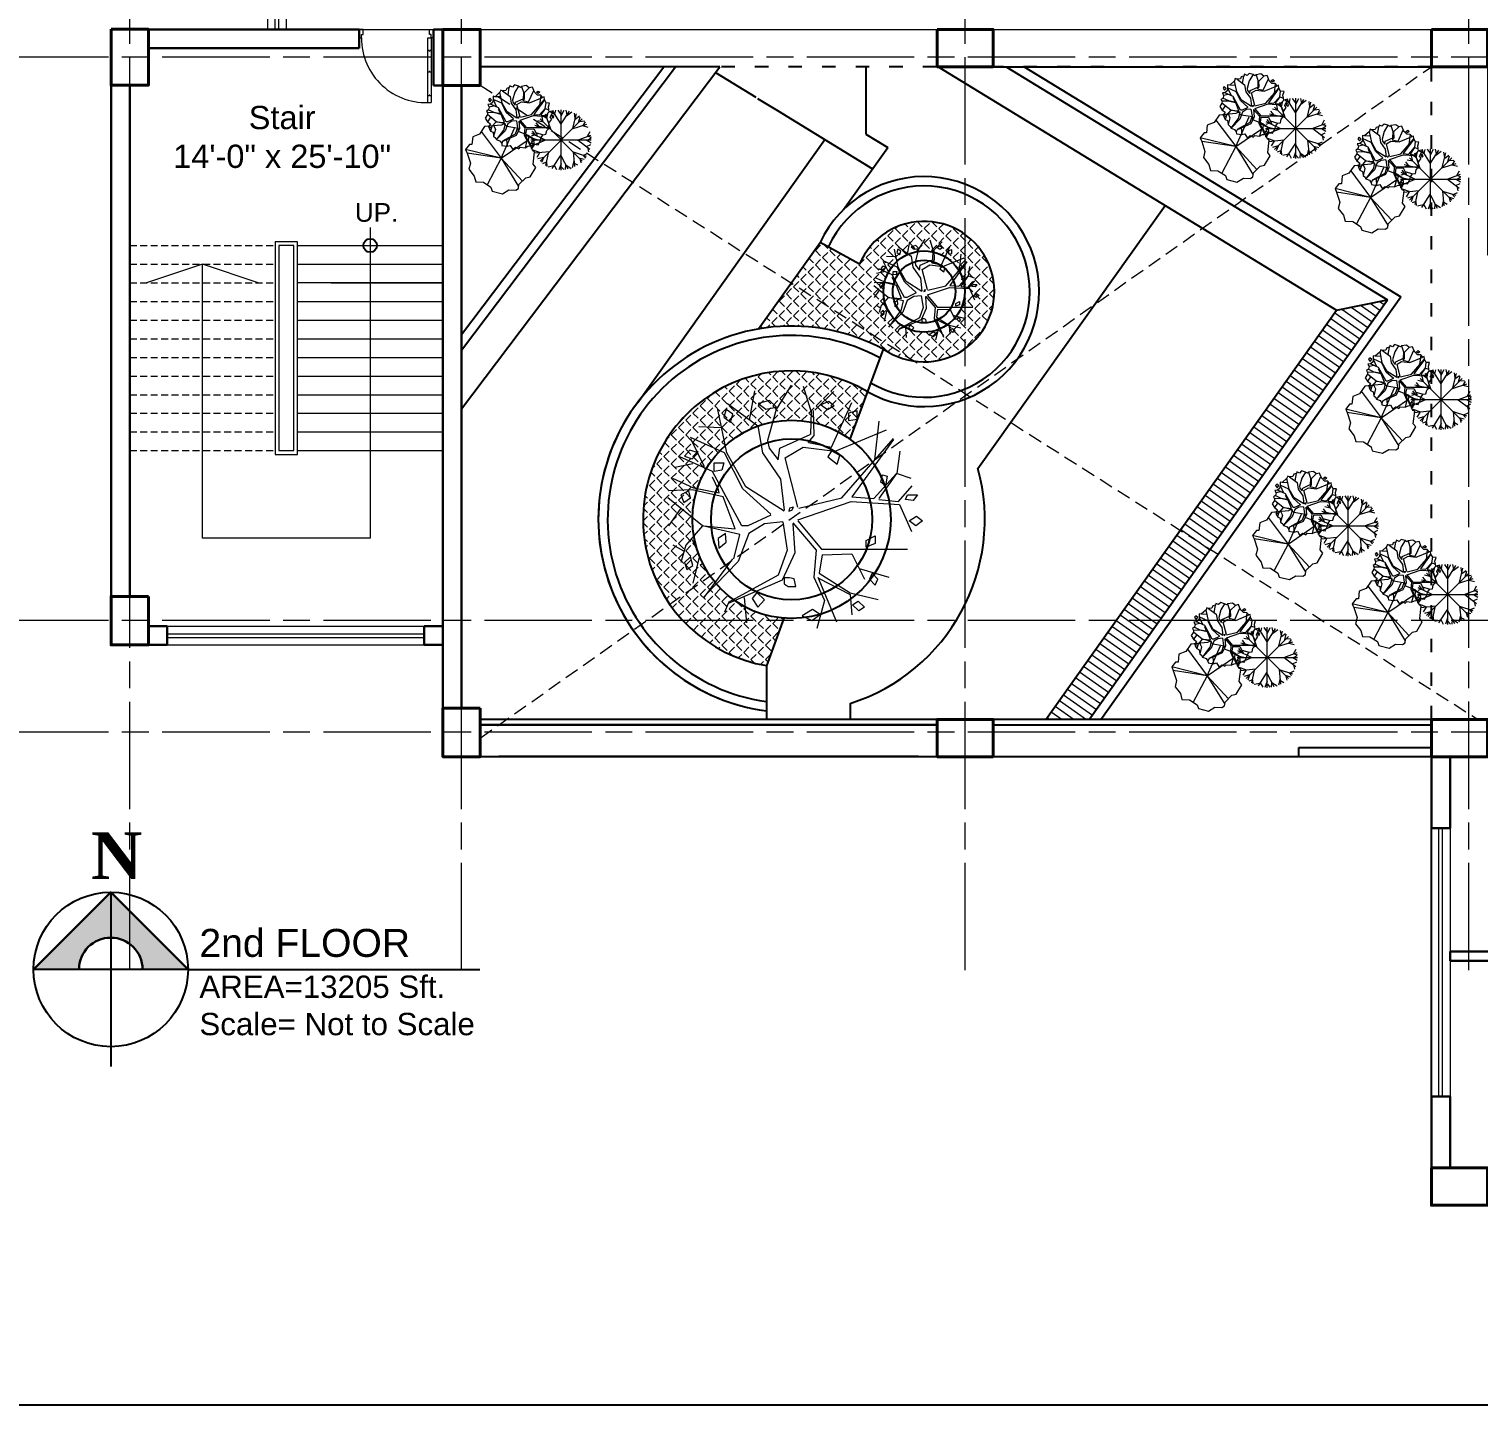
# Model space of a CAD drawing. Header units: inches. Extents: x -12 to 20935469, y -1604 to 24729220.
# Drawn here: x 20824000 to 20824777, y 24718738 to 24719476 of the extents above; entities that cross this region are included whole.
import ezdxf

# ---------------------------------------------------------------- set-up
doc = ezdxf.new("R2010")
doc.units = ezdxf.units.IN
doc.header["$LTSCALE"] = 0.03
doc.header["$MEASUREMENT"] = 0
for name, pattern in [('ACAD_ISO03W100', [30, 12, -18]), ('ACAD_ISO08W100', [36, 24, -3, 6, -3]), ('DASHED2', [0.375, 0.25, -0.125])]:
    doc.linetypes.add(name, pattern=pattern)
for name, color, linetype, lineweight in [('column', 1, 'Continuous', 40), ('Door', 7, 'Continuous', 18), ('Dot', 253, 'Continuous', 0), ('Gas', 21, 'Continuous', 5), ('Grid Line', 252, 'Continuous', 18), ('Hatch', 253, 'Continuous', 15), ('hatch-1', 253, 'Continuous', 5), ('ILLUSTR-TREE', 74, 'Continuous', 0), ('Low Wall', 7, 'Continuous', 30), ('Main Wall', 7, 'Continuous', 30), ('RAIL', 23, 'Continuous', 13), ('STAIR', 46, 'Continuous', 15), ('wind.', 150, 'Continuous', 20)]:
    doc.layers.add(name, color=color, linetype=linetype, lineweight=lineweight)
doc.layers.add('TEXT', color=7, linetype='Continuous')
doc.styles.add('2', font='swisscl.ttf')
doc.styles.add('ATTR', font='romans.shx', dxfattribs={"width": 0.8, "height": 0.7})
doc.styles.get("Standard").update_dxf_attribs({"font": 'timesbd.ttf'})

# ---------------------------------------------------------------- blocks, each defined once
blk = doc.blocks.new('fff')
at = {"layer": 'Grid Line', "color": 252, "linetype": 'ACAD_ISO08W100', "lineweight": 9, "ltscale": 80, "true_color": 0x939598}
for p, q in [((20830948.31, 24723521.1), (20830948.31, 24724698.78)), ((20831126.28, 24723521.11), (20831126.28, 24724698.79)), ((20831396.28, 24723521.11), (20831396.28, 24724698.79)), ((20831666.28, 24723521.12), (20831666.28, 24724698.8)), ((20833096.95, 24724010.75), (20830726.15, 24724010.75)), ((20833096.95, 24723708.72), (20830726.15, 24723708.72)), ((20833096.95, 24723648.75), (20830726.15, 24723648.75))]:
    blk.add_line(p, q, dxfattribs=at)
blk = doc.blocks.new('Door_45')
at = {"layer": 'Door'}
for p, q in [((1.5, 4.97), (1.5, 43.97)), ((3.5, 44.03), (3.5, 4.97)), ((1.5, 40.03), (2.25, 40.03)), ((2.25, 40.03), (2.25, 39.53)), ((2.25, 39.53), (2.75, 39.53)), ((2.75, 39.53), (2.75, 40.03)), ((2.75, 40.03), (3.5, 40.03)), ((1.5, 25.77), (2.25, 25.77)), ((2.25, 25.77), (2.25, 25.27)), ((2.25, 25.27), (2.75, 25.27)), ((2.75, 25.77), (3.5, 25.77)), ((2.75, 25.27), (2.75, 25.77)), ((1.5, 12.57), (2.25, 12.57)), ((2.25, 12.57), (2.25, 13.07)), ((2.25, 13.07), (2.75, 13.07)), ((2.75, 13.07), (2.75, 12.57)), ((2.75, 12.57), (3.5, 12.57)), ((0, -0.03), (0, 4.97)), ((0, 4.97), (1.5, 4.97)), ((3.5, 4.97), (1.5, 4.97)), ((1.5, 4.97), (1.5, 2.97)), ((1.5, 2.97), (2.5, 2.97)), ((2.5, 2.97), (2.5, -0.03)), ((42.5, 3), (42.5, -0.03)), ((43.5, 3), (42.5, 3)), ((45, 5), (43.5, 5)), ((43.5, 5), (43.5, 3)), ((45, -0.03), (45, 5)), ((2.5, -0.03), (0, -0.03)), ((42.5, -0.03), (45, -0.03))]:
    blk.add_line(p, q, dxfattribs=at)
blk.add_arc((4.66, 5.26), 38.84, 359.62325, 94.66847, dxfattribs=at)
blk = doc.blocks.new('TREE_002')
at = {"layer": 'ILLUSTR-TREE'}
for p, q in [((-13173.6, 13892), (-13169.7, 13913.2)), ((-13143.4, 13917.5), (-13154.3, 13899.8)), ((-13134.5, 13916.7), (-13128.5, 13897)), ((-13126.1, 13899.3), (-13112.4, 13912.7)), ((-13190.1, 13868.1), (-13196.7, 13899.8)), ((-13190.6, 13899.8), (-13192.3, 13894.2)), ((-13185.7, 13896.3), (-13190.6, 13899.8)), ((-13189.5, 13904), (-13167.5, 13887.8)), ((-13159, 13906.3), (-13167.2, 13904.2)), ((-13167.2, 13904.2), (-13161.7, 13900)), ((-13161.7, 13900), (-13154, 13901.4)), ((-13154.3, 13899.8), (-13160.4, 13877.2)), ((-13154, 13901.4), (-13159, 13906.3)), ((-13129, 13881.5), (-13128.5, 13898.4)), ((-13127.4, 13899.1), (-13126.8, 13880.8)), ((-13122, 13903), (-13115.9, 13905.8)), ((-13117, 13899.4), (-13122, 13903)), ((-13112.1, 13902.3), (-13117, 13899.4)), ((-13115.9, 13905.8), (-13112.1, 13902.3)), ((-13114.1, 13872.3), (-13099.3, 13904.7)), ((-13095.4, 13898.8), (-13101.6, 13897.1)), ((-13095.4, 13892.7), (-13095.4, 13898.8)), ((-13192.3, 13894.2), (-13187.3, 13890.6)), ((-13187.3, 13890.6), (-13185.7, 13896.3)), ((-13167.5, 13887.8), (-13164.2, 13868.1)), ((-13101.6, 13897.1), (-13101.6, 13891.8)), ((-13101.6, 13891.8), (-13095.4, 13892.7)), ((-13079.5, 13891.3), (-13082.8, 13863.1)), ((-13191.7, 13868.1), (-13216.5, 13879.3)), ((-13216.5, 13878.6), (-13206.6, 13858.2)), ((-13193.9, 13886.4), (-13210.4, 13887.1)), ((-13160.4, 13877.2), (-13159.3, 13871.6)), ((-13151.6, 13871.6), (-13129.6, 13881.5)), ((-13126.8, 13880.8), (-13131.2, 13875.8)), ((-13111.4, 13869.5), (-13074, 13885)), ((-13106.4, 13835.6), (-13069, 13878.6)), ((-13069, 13877.9), (-13099.3, 13836.3)), ((-13217, 13870.2), (-13220.9, 13865.9)), ((-13211, 13868.1), (-13217, 13870.2)), ((-13215.4, 13863.8), (-13211, 13868.1)), ((-13178.5, 13842), (-13191.7, 13868.1)), ((-13176.3, 13843.4), (-13190.1, 13868.1)), ((-13164.2, 13868.1), (-13151, 13849)), ((-13159.3, 13871.6), (-13152.7, 13863.1)), ((-13152.7, 13863.1), (-13151.6, 13871.6)), ((-13147.7, 13864.5), (-13134.5, 13872.3)), ((-13134.5, 13872.3), (-13111.4, 13869.5)), ((-13130.7, 13875.8), (-13114.1, 13872.3)), ((-13113.9, 13869.7), (-13116.7, 13865.3)), ((-13107.8, 13866.2), (-13113.9, 13869.7)), ((-13109.8, 13860), (-13107.8, 13866.2)), ((-13066.3, 13853.2), (-13064.1, 13869.5)), ((-13214.8, 13860.3), (-13228, 13857.5)), ((-13200.5, 13854.7), (-13224.2, 13865.2)), ((-13220.9, 13865.9), (-13215.4, 13863.8)), ((-13199.2, 13860.9), (-13192.3, 13860.9)), ((-13199.2, 13854.7), (-13199.2, 13860.9)), ((-13193.7, 13855.6), (-13199.2, 13854.7)), ((-13192.3, 13860.9), (-13193.7, 13855.6)), ((-13138.4, 13828.6), (-13147.7, 13864.5)), ((-13116.7, 13865.3), (-13109.8, 13860)), ((-13229.7, 13849.7), (-13214.3, 13842.7)), ((-13179.1, 13815.2), (-13200.5, 13854.7)), ((-13196.1, 13841.3), (-13200.5, 13850.4)), ((-13151, 13849), (-13148.3, 13826.4)), ((-13083.3, 13834.9), (-13066.8, 13853.2)), ((-13066.8, 13853.2), (-13079.5, 13834.9)), ((-13078.2, 13846.8), (-13076.8, 13852.1)), ((-13074.7, 13844.2), (-13078.2, 13846.8)), ((-13076.8, 13852.1), (-13073.4, 13851.2)), ((-13073.4, 13851.2), (-13074.7, 13844.2)), ((-13066.3, 13853.2), (-13056.4, 13849.7)), ((-13207.7, 13815.2), (-13233, 13835.6)), ((-13215.4, 13841.3), (-13232.4, 13840.6)), ((-13217.6, 13840.6), (-13223.6, 13837.7)), ((-13223.6, 13837.7), (-13221.4, 13832.1)), ((-13221.4, 13832.1), (-13216.5, 13835.6)), ((-13216.5, 13835.6), (-13217.6, 13840.6)), ((-13192.8, 13836.3), (-13215.4, 13841.3)), ((-13214.3, 13842.7), (-13195.6, 13839.1)), ((-13195.6, 13839.1), (-13196.1, 13841.3)), ((-13184, 13813), (-13192.8, 13836.3)), ((-13158.2, 13823.6), (-13178.5, 13842)), ((-13148.3, 13825.7), (-13176.3, 13843.4)), ((-13137.8, 13827.9), (-13106.4, 13835.6)), ((-13099.3, 13836.3), (-13083.3, 13834.9)), ((-13065.2, 13832.8), (-13055.3, 13844.1)), ((-13060.2, 13834.2), (-13058.6, 13837.7)), ((-13058.6, 13837.7), (-13051.4, 13837.7)), ((-13051.4, 13837.7), (-13054.7, 13833.5)), ((-13223.6, 13827.9), (-13232.4, 13815.2)), ((-13144.4, 13827.9), (-13145, 13825.7)), ((-13145, 13825.7), (-13142.8, 13826.4)), ((-13141.7, 13828.6), (-13144.4, 13827.9)), ((-13142.8, 13826.4), (-13141.7, 13828.6)), ((-13138.4, 13819.4), (-13099.8, 13832.8)), ((-13099.8, 13832.8), (-13064.6, 13830.7)), ((-13079.5, 13834.2), (-13065.2, 13832.8)), ((-13064.6, 13830.7), (-13055.8, 13810.9)), ((-13054.7, 13833.5), (-13060.2, 13834.2)), ((-13207.7, 13815.2), (-13219.8, 13801.1)), ((-13180.7, 13808.8), (-13207.7, 13815.2)), ((-13207.1, 13815.2), (-13184, 13813)), ((-13174.7, 13815.2), (-13179.1, 13815.2)), ((-13158.2, 13822.9), (-13174.7, 13815.2)), ((-13162.6, 13816.6), (-13174.1, 13809.5)), ((-13149.4, 13818), (-13162.6, 13816.6)), ((-13149.4, 13818), (-13146.1, 13797.5)), ((-13142.2, 13817.3), (-13125.2, 13797.5)), ((-13142.2, 13816.6), (-13140.6, 13795.4)), ((-13138.4, 13818.7), (-13121.3, 13798.2)), ((-13057.6, 13818.7), (-13052.1, 13822.2)), ((-13052.7, 13815.2), (-13057.6, 13818.7)), ((-13047.7, 13818.7), (-13052.7, 13815.2)), ((-13052.1, 13822.2), (-13047.7, 13818.7)), ((-13215.4, 13805.3), (-13209.9, 13793.3)), ((-13191, 13809.5), (-13196.5, 13806)), ((-13196.5, 13806), (-13196, 13798.9)), ((-13196, 13798.9), (-13190.5, 13803.2)), ((-13190.5, 13803.2), (-13191, 13809.5)), ((-13185.1, 13791.2), (-13180.7, 13808.8)), ((-13174.1, 13809.5), (-13181.8, 13789.1)), ((-13088.8, 13804.4), (-13082.2, 13807.9)), ((-13088.8, 13799.5), (-13088.8, 13804.4)), ((-13082.2, 13807.9), (-13082.2, 13802.3)), ((-13221.4, 13796.8), (-13229.1, 13801.1)), ((-13219.8, 13801.1), (-13223.6, 13788.4)), ((-13216.5, 13792.6), (-13220.9, 13788.4)), ((-13214.8, 13786.2), (-13216.5, 13792.6)), ((-13209.9, 13793.3), (-13214.8, 13773.5)), ((-13146.1, 13797.5), (-13152.7, 13779.2)), ((-13140.6, 13795.4), (-13149.9, 13775.7)), ((-13125.2, 13797.5), (-13126.8, 13777.8)), ((-13120.7, 13794), (-13122.9, 13780.6)), ((-13121.3, 13798.2), (-13058.6, 13798.2)), ((-13120.7, 13794), (-13099.3, 13794.7)), ((-13099.3, 13794.7), (-13089.9, 13776.4)), ((-13082.2, 13802.3), (-13088.8, 13799.5)), ((-13220.9, 13788.4), (-13219.2, 13783.4)), ((-13219.2, 13783.4), (-13214.8, 13786.2)), ((-13206.6, 13763), (-13185.7, 13791.2)), ((-13181.8, 13789.1), (-13206.6, 13763.7)), ((-13093.8, 13784.1), (-13072.3, 13777.8)), ((-13152.7, 13779.2), (-13189, 13759.4)), ((-13149.9, 13775.7), (-13189, 13758.7)), ((-13144.4, 13777.3), (-13148.3, 13777.3)), ((-13148.3, 13777.3), (-13148.3, 13773)), ((-13148.3, 13773), (-13145.5, 13770.9)), ((-13141.1, 13776.5), (-13144.4, 13777.3)), ((-13140, 13770.9), (-13141.1, 13776.5)), ((-13126.8, 13777.8), (-13119.1, 13760.9)), ((-13124, 13777.8), (-13110.3, 13745.3)), ((-13123.5, 13777.1), (-13100.4, 13765.1)), ((-13122.9, 13780.6), (-13100.4, 13766.5)), ((-13084.4, 13780.7), (-13086.4, 13776.3)), ((-13086.4, 13776.3), (-13082.3, 13771.9)), ((-13080.2, 13776.3), (-13084.4, 13780.7)), ((-13082.3, 13771.9), (-13080.2, 13776.3)), ((-13177.4, 13763), (-13175.8, 13744.6)), ((-13168.3, 13766.6), (-13171.7, 13762.2)), ((-13171.7, 13762.2), (-13167.6, 13756)), ((-13162.8, 13761.3), (-13168.3, 13766.6)), ((-13167.6, 13756), (-13162.8, 13761.3)), ((-13145.5, 13770.9), (-13140, 13770.9)), ((-13119.1, 13760.9), (-13124.6, 13740.4)), ((-13100.4, 13766.5), (-13080, 13761.6)), ((-13100.4, 13765.1), (-13099.3, 13750.3)), ((-13189, 13758.7), (-13191.7, 13752.4)), ((-13127.7, 13754.2), (-13135.3, 13749.8)), ((-13128.4, 13746.3), (-13122.2, 13750.7)), ((-13122.2, 13750.7), (-13127.7, 13754.2)), ((-13098.8, 13757.8), (-13094.7, 13760.4)), ((-13094, 13753.4), (-13098.8, 13757.8)), ((-13094.7, 13760.4), (-13089.9, 13756)), ((-13089.9, 13756), (-13094, 13753.4)), ((-13135.3, 13749.8), (-13128.4, 13746.3))]:
    blk.add_line(p, q, dxfattribs=at)
at = {"layer": 'ILLUSTR-TREE', "style": 'ATTR', "width": 0.8, "flags": 9}
blk.add_attdef('ESTCODE', (-13144.4, 13827.9), '', height=1.05, dxfattribs=at)
blk = doc.blocks.new('TREE_009')
at = {"layer": 'ILLUSTR-TREE'}
for p, q in [((-12222.4, 13880.3), (-12222.4, 13870.7)), ((-12216.4, 13879.1), (-12222.4, 13880.3)), ((-12202.6, 13891.8), (-12216.4, 13879.1)), ((-12199.9, 13878.4), (-12216.4, 13879.1)), ((-12200.4, 13897.9), (-12202.6, 13891.8)), ((-12196, 13860.1), (-12202.6, 13891.8)), ((-12195.5, 13896.1), (-12200.4, 13897.9)), ((-12185.9, 13897), (-12195.5, 13896.1)), ((-12195.5, 13896.1), (-12173.5, 13879.8)), ((-12183.2, 13903.2), (-12185.9, 13897)), ((-12175.7, 13905.2), (-12183.2, 13903.2)), ((-12179.5, 13884.1), (-12175.7, 13905.2)), ((-12174.2, 13910.3), (-12175.7, 13905.2)), ((-12166.7, 13906.7), (-12174.2, 13910.3)), ((-12173.5, 13879.8), (-12170.2, 13860.1)), ((-12160.5, 13912.9), (-12166.7, 13906.7)), ((-12160.3, 13891.8), (-12166.3, 13869.3)), ((-12149.3, 13909.5), (-12160.5, 13912.9)), ((-12149.3, 13909.5), (-12160.3, 13891.8)), ((-12144, 13905.9), (-12149.3, 13909.5)), ((-12140.5, 13908.8), (-12144, 13905.9)), ((-12126.8, 13911.1), (-12140.5, 13908.8)), ((-12140.5, 13908.8), (-12134.4, 13889)), ((-12135, 13873.5), (-12134.4, 13890.4)), ((-12133.3, 13891.1), (-12132.7, 13872.8)), ((-12132.1, 13891.3), (-12118.3, 13904.7)), ((-12118.3, 13904.7), (-12126.8, 13911.1)), ((-12120.1, 13864.3), (-12105.2, 13896.8)), ((-12108.9, 13906.7), (-12118.3, 13904.7)), ((-12117.3, 13861.5), (-12079.9, 13877)), ((-12105.2, 13896.8), (-12108.9, 13906.7)), ((-12102.7, 13891.7), (-12105.2, 13896.8)), ((-12095.1, 13883.8), (-12102.7, 13891.7)), ((-12097.9, 13891.8), (-12092.4, 13895.4)), ((-12093, 13888.3), (-12097.9, 13891.8)), ((-12085.4, 13883.4), (-12095.1, 13883.8)), ((-12088, 13891.8), (-12093, 13888.3)), ((-12092.4, 13895.4), (-12088, 13891.8)), ((-12085.4, 13883.4), (-12088.7, 13855.2)), ((-12079.9, 13877), (-12085.4, 13883.4)), ((-12075.9, 13878.5), (-12079.9, 13877)), ((-12075, 13870.7), (-12075.9, 13878.5)), ((-12235.6, 13841.8), (-12241.6, 13838)), ((-12241.6, 13838), (-12238.4, 13832.6)), ((-12230.1, 13857.3), (-12237.5, 13856.5)), ((-12237.5, 13856.5), (-12234, 13849.5)), ((-12234, 13849.5), (-12235.6, 13841.8)), ((-12235.6, 13841.8), (-12220.2, 13834.7)), ((-12232, 13875), (-12235.4, 13870.6)), ((-12235.4, 13870.6), (-12231.3, 13864.4)), ((-12220.8, 13852.3), (-12234, 13849.5)), ((-12226.5, 13869.7), (-12232, 13875)), ((-12231.3, 13864.4), (-12226.5, 13869.7)), ((-12223.7, 13862.7), (-12230.1, 13857.3)), ((-12206.5, 13846.7), (-12230.1, 13857.3)), ((-12222.4, 13870.7), (-12223.7, 13862.7)), ((-12197.7, 13860.1), (-12222.4, 13871.4)), ((-12222.4, 13870.7), (-12212.5, 13850.2)), ((-12220.2, 13834.7), (-12201.5, 13831.2)), ((-12185, 13807.2), (-12206.5, 13846.7)), ((-12202.1, 13833.3), (-12206.5, 13842.5)), ((-12184.5, 13834), (-12197.7, 13860.1)), ((-12182.3, 13835.4), (-12196, 13860.1)), ((-12164.1, 13815.7), (-12184.5, 13834)), ((-12154.2, 13817.8), (-12182.3, 13835.4)), ((-12170.2, 13860.1), (-12157, 13841.1)), ((-12166.3, 13869.3), (-12165.2, 13863.6)), ((-12165.2, 13863.6), (-12158.6, 13855.2)), ((-12158.6, 13855.2), (-12157.5, 13863.6)), ((-12157.5, 13863.6), (-12135.5, 13873.5)), ((-12157, 13841.1), (-12154.2, 13818.5)), ((-12153.7, 13856.6), (-12140.5, 13864.3)), ((-12144.3, 13820.6), (-12153.7, 13856.6)), ((-12140.5, 13864.3), (-12117.3, 13861.5)), ((-12132.7, 13872.8), (-12137.2, 13867.9)), ((-12136.6, 13867.9), (-12120.1, 13864.3)), ((-12112.4, 13827.6), (-12075, 13870.7)), ((-12075, 13870), (-12105.2, 13828.4)), ((-12089.3, 13826.9), (-12072.8, 13845.3)), ((-12072.8, 13845.3), (-12085.4, 13826.9)), ((-12070, 13861.5), (-12075, 13870.7)), ((-12072.2, 13845.3), (-12070, 13861.5)), ((-12072.2, 13845.3), (-12062.3, 13841.8)), ((-12071.1, 13824.8), (-12061.2, 13836.1)), ((-12060.1, 13860.9), (-12070, 13861.5)), ((-12063.5, 13850.3), (-12060.1, 13860.9)), ((-12062.3, 13841.8), (-12063.5, 13850.3)), ((-12061.2, 13836.1), (-12062.3, 13841.8)), ((-12049.1, 13838.8), (-12061.2, 13836.1)), ((-12058, 13820.3), (-12049.1, 13838.8)), ((-12238.9, 13827.6), (-12245.1, 13817.7)), ((-12245.1, 13817.7), (-12238.4, 13807.2)), ((-12238.4, 13832.6), (-12238.9, 13827.6)), ((-12213.6, 13807.2), (-12238.9, 13827.6)), ((-12221.3, 13833.3), (-12238.4, 13832.6)), ((-12229.6, 13819.9), (-12238.4, 13807.2)), ((-12238.4, 13807.2), (-12229.9, 13800.9)), ((-12229.9, 13800.9), (-12235.1, 13793.1)), ((-12227.4, 13788.9), (-12235.1, 13793.1)), ((-12235.1, 13793.1), (-12232.7, 13786.8)), ((-12225.7, 13793.1), (-12229.6, 13780.4)), ((-12213.6, 13807.2), (-12225.7, 13793.1)), ((-12198.8, 13828.4), (-12221.3, 13833.3)), ((-12221.3, 13797.3), (-12215.8, 13785.3)), ((-12186.7, 13800.8), (-12213.6, 13807.2)), ((-12213.1, 13807.2), (-12190, 13805.1)), ((-12201.5, 13831.2), (-12202.1, 13833.3)), ((-12190, 13805.1), (-12198.8, 13828.4)), ((-12191.1, 13783.2), (-12186.7, 13800.8)), ((-12180.1, 13801.6), (-12187.8, 13781.1)), ((-12180.6, 13807.2), (-12185, 13807.2)), ((-12164.1, 13815), (-12180.6, 13807.2)), ((-12168.5, 13808.6), (-12180.1, 13801.6)), ((-12155.3, 13810), (-12168.5, 13808.6)), ((-12155.3, 13810), (-12152, 13789.6)), ((-12150.4, 13819.9), (-12150.9, 13817.8)), ((-12150.9, 13817.8), (-12148.7, 13818.5)), ((-12147.6, 13820.6), (-12150.4, 13819.9)), ((-12148.7, 13818.5), (-12147.6, 13820.6)), ((-12148.2, 13809.3), (-12131.1, 13789.6)), ((-12148.2, 13808.6), (-12146.5, 13787.4)), ((-12144.3, 13811.4), (-12105.8, 13824.8)), ((-12144.3, 13810.7), (-12127.2, 13790.3)), ((-12143.8, 13819.9), (-12112.4, 13827.6)), ((-12105.8, 13824.8), (-12070.6, 13822.7)), ((-12105.2, 13828.4), (-12089.3, 13826.9)), ((-12085.4, 13826.2), (-12071.1, 13824.8)), ((-12070.6, 13822.7), (-12061.8, 13803)), ((-12064.5, 13790.3), (-12061.4, 13796.5)), ((-12061.8, 13803), (-12053.9, 13815)), ((-12061.4, 13796.5), (-12061.8, 13803)), ((-12053.9, 13815), (-12058, 13820.3)), ((-12051.8, 13826.5), (-12053.9, 13822.1)), ((-12053.9, 13822.1), (-12049.7, 13817.7)), ((-12047.7, 13822.1), (-12051.8, 13826.5)), ((-12049.7, 13817.7), (-12047.7, 13822.1)), ((-12232.7, 13786.8), (-12229.6, 13780.4)), ((-12229.6, 13780.4), (-12222.4, 13777.1)), ((-12222.4, 13777.1), (-12220.8, 13765.6)), ((-12215.8, 13785.3), (-12220.8, 13765.6)), ((-12220.8, 13765.6), (-12214.8, 13760.4)), ((-12214.8, 13760.4), (-12212.5, 13755.7)), ((-12212.5, 13755), (-12191.6, 13783.2)), ((-12187.8, 13781.1), (-12212.5, 13755.7)), ((-12212.5, 13755.7), (-12202.4, 13751.6)), ((-12202.4, 13751.6), (-12197.7, 13744.4)), ((-12194.9, 13750.8), (-12197.7, 13744.4)), ((-12158.6, 13771.2), (-12194.9, 13751.5)), ((-12155.9, 13767.7), (-12194.9, 13750.8)), ((-12183.4, 13755), (-12181.7, 13736.7)), ((-12152, 13789.6), (-12158.6, 13771.2)), ((-12146.5, 13787.4), (-12155.9, 13767.7)), ((-12131.1, 13789.6), (-12132.7, 13769.8)), ((-12132.7, 13769.8), (-12125, 13752.9)), ((-12125, 13752.9), (-12130.5, 13732.4)), ((-12130, 13769.8), (-12116.2, 13737.4)), ((-12129.4, 13769.1), (-12106.3, 13757.1)), ((-12126.7, 13786), (-12128.9, 13772.6)), ((-12128.9, 13772.6), (-12106.3, 13758.5)), ((-12127.2, 13790.3), (-12064.5, 13790.3)), ((-12126.7, 13786), (-12105.2, 13786.7)), ((-12106.3, 13758.5), (-12086, 13753.6)), ((-12106.3, 13757.1), (-12105.2, 13742.3)), ((-12105.2, 13786.7), (-12095.9, 13768.4)), ((-12099.7, 13776.2), (-12078.3, 13769.8)), ((-12093.1, 13741), (-12086, 13753.6)), ((-12086, 13753.6), (-12084.8, 13761.3)), ((-12084.8, 13761.3), (-12078.3, 13769.8)), ((-12078.3, 13769.8), (-12070.4, 13771)), ((-12070.4, 13771), (-12068.3, 13781.5)), ((-12068.3, 13781.5), (-12063.5, 13786.8)), ((-12063.5, 13786.8), (-12064.5, 13790.3)), ((-12197.7, 13744.4), (-12196.9, 13739.2)), ((-12196.9, 13739.2), (-12181.7, 13736.7)), ((-12181.7, 13736.7), (-12172.8, 13739.2)), ((-12172.8, 13739.2), (-12165.3, 13726.9)), ((-12165.3, 13726.9), (-12157.7, 13733.9)), ((-12157.7, 13733.9), (-12148.8, 13729.5)), ((-12148.8, 13729.5), (-12144.6, 13733.9)), ((-12144.6, 13733.9), (-12130.5, 13732.4)), ((-12130.5, 13732.4), (-12122, 13736.6)), ((-12122, 13736.6), (-12116.2, 13737.4)), ((-12116.2, 13737.4), (-12112.3, 13748)), ((-12108.3, 13740.7), (-12113.8, 13737.2)), ((-12113.8, 13737.2), (-12113.2, 13730.1)), ((-12113.2, 13730.1), (-12107.7, 13734.4)), ((-12112.3, 13748), (-12105.2, 13742.3)), ((-12107.7, 13734.4), (-12108.3, 13740.7)), ((-12105.2, 13742.3), (-12093.1, 13741))]:
    blk.add_line(p, q, dxfattribs=at)
at = {"layer": 'ILLUSTR-TREE', "style": 'ATTR', "width": 0.8, "flags": 9}
blk.add_attdef('ESTCODE', (-12147.6, 13820.6), '', height=1.05, dxfattribs=at)
blk = doc.blocks.new('TREE_018')
at = {"layer": 'ILLUSTR-TREE'}
for p, q in [((-11106, 14107.7), (-11119.7, 14087.4)), ((-11115.1, 14094.2), (-11061.1, 14022.2)), ((-11060.6, 14112.1), (-11106, 14107.7)), ((-11061.1, 14022.2), (-11025.1, 14103.2)), ((-11053.7, 14115.6), (-11060.6, 14112.1)), ((-11046.1, 14107.7), (-11053.7, 14115.6)), ((-11014.5, 14102.4), (-11046.1, 14107.7)), ((-11014.5, 14094.4), (-11014.5, 14102.4)), ((-10985.6, 14083), (-11014.5, 14094.4)), ((-11147.2, 14059.2), (-11157.5, 14046)), ((-11140.4, 14059.2), (-11147.2, 14059.2)), ((-11138.3, 14080.3), (-11140.4, 14059.2)), ((-11119.7, 14087.4), (-11138.3, 14080.3)), ((-11061.1, 14022.2), (-10987.7, 14072.4)), ((-10987, 14070.6), (-10985.6, 14083)), ((-10975.3, 14042.4), (-10987, 14070.6)), ((-11061.1, 14022.2), (-11157.5, 14046)), ((-11157.5, 14046), (-11153.4, 14036.3)), ((-11061.1, 14022.2), (-11153.4, 14036.3)), ((-11153.4, 14036.3), (-11144.5, 14008.9)), ((-11061.1, 14022.2), (-11099.1, 13950.3)), ((-11061.1, 14022.2), (-11003.8, 13960)), ((-11061.1, 14022.2), (-11013.8, 13945.4)), ((-10970.5, 14039.8), (-10975.3, 14042.4)), ((-10974.6, 14006.3), (-10970.5, 14039.8)), ((-11144.5, 14008.9), (-11148.6, 13992.2)), ((-11148.6, 13992.2), (-11134.2, 13973.7)), ((-10982.9, 13971.9), (-10967.7, 13997.5)), ((-10967.7, 13997.5), (-10974.6, 14006.3)), ((-11134.2, 13973.7), (-11130, 13957.8)), ((-11130, 13957.8), (-11109.4, 13956.9)), ((-11109.4, 13956.9), (-11088.8, 13943.7)), ((-11088.8, 13943.7), (-11085.3, 13933.1)), ((-11021.4, 13935.7), (-11014.5, 13940.2)), ((-11014.5, 13940.2), (-11013.1, 13950.7)), ((-11013.1, 13950.7), (-10994.6, 13969.2)), ((-10994.6, 13969.2), (-10982.9, 13971.9)), ((-11085.3, 13933.1), (-11057.8, 13926)), ((-11057.8, 13926), (-11040.6, 13936.6)), ((-11040.6, 13936.6), (-11021.4, 13935.7))]:
    blk.add_line(p, q, dxfattribs=at)
at = {"layer": 'ILLUSTR-TREE', "style": 'ATTR', "width": 0.8, "flags": 9}
blk.add_attdef('ESTCODE', (-11061.1, 14022.2), '', height=1.05, dxfattribs=at)
blk = doc.blocks.new('TREE_007')
at = {"layer": 'ILLUSTR-TREE'}
for p, q in [((-12375.6, 14090.8), (-12501.6, 13964.8)), ((-12501.6, 14090.8), (-12375.6, 13964.8)), ((-12491.7, 14081.1), (-12495, 14097.3)), ((-12480.7, 14091), (-12492.8, 14099.4)), ((-12469.7, 14059.9), (-12485.7, 14105.1)), ((-12481.3, 14091.7), (-12477.4, 14109.3)), ((-12456, 14102.3), (-12471.4, 14111.4)), ((-12438.9, 14074.7), (-12463.7, 14114.2)), ((-12457.6, 14104.4), (-12454.9, 14116.4)), ((-12438.3, 14103.7), (-12447.7, 14117.1)), ((-12438.6, 13937.8), (-12438.6, 14117.8)), ((-12438.3, 14100.1), (-12429.5, 14117.1)), ((-12438.3, 14075.5), (-12414.1, 14114.2)), ((-12420.7, 14103), (-12423.5, 14117.1)), ((-12422.9, 14099.4), (-12407, 14111.4)), ((-12403.7, 14062.8), (-12393.2, 14105.8)), ((-12396.5, 14092.4), (-12398.7, 14107.9)), ((-12396.5, 14090.3), (-12383.9, 14099.4)), ((-12386.6, 14080.4), (-12381.7, 14097.3)), ((-12516.5, 14043), (-12527.5, 14039.5)), ((-12485.1, 14027.5), (-12526.4, 14047.2)), ((-12513.7, 14041.6), (-12523.6, 14054.3)), ((-12504.9, 14067.7), (-12521.4, 14062.8)), ((-12470.8, 14059.9), (-12517, 14070.5)), ((-12503.3, 14067), (-12512.6, 14079)), ((-12492.3, 14081.1), (-12508.2, 14084.6)), ((-12405.3, 14061.3), (-12362.4, 14074.7)), ((-12389.4, 14027.5), (-12349.8, 14042.3)), ((-12382.8, 14083.2), (-12369, 14084.6)), ((-12374.5, 14070.5), (-12358.6, 14066.3)), ((-12372.9, 14071.2), (-12366.3, 14081.8)), ((-12360.2, 14038.8), (-12352.5, 14052.9)), ((-12528.6, 14027.8), (-12348.6, 14027.8)), ((-12516.5, 14027.5), (-12528, 14021.1)), ((-12518.1, 14026.8), (-12527.5, 14033.8)), ((-12485.1, 14026.8), (-12526.9, 14009.2)), ((-12515.9, 14014.1), (-12526.9, 14017.6)), ((-12520.3, 14012), (-12525.3, 14005.6)), ((-12387.7, 14027.5), (-12353.1, 14000.7)), ((-12363, 14008.4), (-12350.3, 14014.8)), ((-12361.9, 14027.5), (-12349.2, 14019.7)), ((-12360.2, 14027.5), (-12349.2, 14033.8)), ((-12360.2, 14006.3), (-12356.9, 13992.9)), ((-12358.6, 14038.8), (-12349.2, 14036)), ((-12502.7, 13990.8), (-12522.5, 13997.9)), ((-12473.6, 13992.9), (-12518.7, 13988)), ((-12502.7, 13989.4), (-12511.5, 13975.3)), ((-12491.2, 13976), (-12507.7, 13971.1)), ((-12491.2, 13974.6), (-12496.7, 13960.5)), ((-12482.9, 13961.2), (-12493.9, 13957)), ((-12477.4, 13988.7), (-12485.1, 13952)), ((-12482.4, 13961.2), (-12481.3, 13949.2)), ((-12439.4, 13983.8), (-12465.9, 13942.9)), ((-12438.9, 13957), (-12445.5, 13938.6)), ((-12438.9, 13979.5), (-12418.5, 13941.4)), ((-12400.4, 13964), (-12405.3, 13945)), ((-12403.1, 13992.2), (-12363.5, 13979.5)), ((-12403.1, 13992.2), (-12398.7, 13948.5)), ((-12399.3, 13959.1), (-12389.4, 13953.4)), ((-12385.5, 13974.6), (-12370.1, 13970.4)), ((-12383.3, 13972.5), (-12380, 13959.8)), ((-12374, 13983.1), (-12366.3, 13973.9)), ((-12370.7, 13982.3), (-12358.6, 13988)), ((-12460.4, 13950.6), (-12477.4, 13947.1)), ((-12459.3, 13952.7), (-12452.1, 13939.3)), ((-12438.3, 13947.8), (-12430.6, 13939.3)), ((-12425.7, 13953.4), (-12426.8, 13939.3)), ((-12424.6, 13953.4), (-12408.6, 13942.9))]:
    blk.add_line(p, q, dxfattribs=at)
at = {"layer": 'ILLUSTR-TREE', "style": 'ATTR', "width": 0.8, "flags": 9}
blk.add_attdef('ESTCODE', (-12438.6, 14027.8), '', height=1.05, dxfattribs=at)

msp = doc.modelspace()

# ---------------------------------------------------------------- hatches: boundary and pattern name
at = {"layer": 'hatch-1'}
h = msp.add_hatch(dxfattribs=at)
h.set_pattern_fill('ANGLE', color=256, scale=20, angle=315)
h.set_pattern_definition([(315, (-4670.516, 1006.44), (3.8890872965, 3.8890872965), [4, -1.5]), (45, (-4670.516, 1006.44), (-3.8890872965, 3.8890872965), [4, -1.5])])
h.paths.add_polyline_path([(20824445.17, 24719349.59), (20824424.09, 24719361.22), (20824391.09, 24719314.83, -0.177815), (20824461.38, 24719302.01, 2.616068)])
h.paths.add_polyline_path([(20824458.08, 24719334.85, -1), (20824501.61, 24719334.85, -1)], flags=16)
h.paths.add_polyline_path([(20824463.08, 24719334.85, -1), (20824496.61, 24719334.85, -1)], flags=0)
h = msp.add_hatch(dxfattribs=at)
h.set_pattern_fill('ANGLE', color=256, scale=20, angle=315)
h.set_pattern_definition([(315, (-15046.149, 25284.3755), (3.8890872965, 3.8890872965), [4, -1.5]), (45, (-15046.149, 25284.3755), (-3.8890872965, 3.8890872965), [4, -1.5])])
h.paths.add_polyline_path([(20824449.43, 24719281.19, 0.806908), (20824343.48, 24719167.17), (20824365.08, 24719182.42, -0.152783), (20824355.6, 24719212.73, -0.61288), (20824440.05, 24719255.74)])
h.paths.add_polyline_path([(20824404.65, 24719159.71, -0.225355), (20824365.08, 24719182.42), (20824343.48, 24719167.17, 0.200401), (20824395.27, 24719134.26)])
at = {"layer": 'Low Wall'}
h = msp.add_hatch(color=256, dxfattribs=at)
h.paths.add_polyline_path([(20824026.7, 24718971.37), (20824002.33, 24718971.37), (20824043.74, 24719012.79), (20824043.74, 24718988.41, 0.414214)])
h.paths.add_polyline_path([(20824043.74, 24718988.41), (20824043.74, 24719012.79), (20824085.15, 24718971.37), (20824060.78, 24718971.37, 0.414214)])

# ---------------------------------------------------------------- linework, layer by layer
for p, q in [((20824231.87, 24719271.98), (20824370.37, 24719455.44)), ((20824231.87, 24719311.81), (20824340.3, 24719455.44)), ((20824231.87, 24719303.52), (20824346.56, 24719455.44)), ((20824370.37, 24719455.44), (20824241.87, 24719455.44)), ((20824367.96, 24719452.25), (20824389.59, 24719439.03)), ((20824389.55, 24719455.44), (20824389.59, 24719455.41)), ((20824448.59, 24719455.44), (20824448.59, 24719419.35)), ((20824486.87, 24719455.79), (20824701.04, 24719324.91)), ((20824516.87, 24719455.44), (20824751.87, 24719455.44)), ((20824523.88, 24719455.44), (20824728.32, 24719330.5)), ((20824533.47, 24719455.44), (20824735.5, 24719331.97)), ((20824390.59, 24719438.41), (20824401.16, 24719431.96)), ((20824401.16, 24719431.96), (20824452.21, 24719400.76)), ((20824448.59, 24719419.35), (20824460.34, 24719412.18)), ((20824326.29, 24719275.44), (20824426.56, 24719416.43)), ((20824436.65, 24719378.88), (20824460.34, 24719412.18)), ((20824508.75, 24719239.98), (20824609.11, 24719381.09)), ((20824391.09, 24719314.83), (20824424.09, 24719361.22)), ((20824445.17, 24719349.59), (20824424.09, 24719361.22)), ((20824568.45, 24719105.44), (20824728.32, 24719330.5)), ((20824574.58, 24719105.44), (20824735.5, 24719331.97)), ((20824701.04, 24719324.91), (20824728.32, 24719330.5)), ((20824545.14, 24719105.44), (20824701.04, 24719324.91)), ((20824457.83, 24719304), (20824440.05, 24719255.74)), ((20824404.65, 24719159.71), (20824395.27, 24719134.26)), ((20824395.27, 24719134.26), (20824395.27, 24719105.44)), ((20824440.2, 24719113.98), (20824440.2, 24719105.44)), ((20824486.87, 24719105.45), (20824241.87, 24719105.45)), ((20824486.87, 24719105.44), (20824241.87, 24719105.44)), ((20824486.87, 24719102.45), (20824241.87, 24719102.45)), ((20824486.87, 24719102.44), (20824241.87, 24719102.44)), ((20824680.87, 24719105.44), (20824516.87, 24719105.44)), ((20824751.87, 24719105.44), (20824516.87, 24719105.44)), ((20824680.87, 24719102.44), (20824516.87, 24719102.44)), ((20824751.87, 24719102.44), (20824516.87, 24719102.44)), ((20824680.87, 24719085.44), (20824241.87, 24719085.45)), ((20824476.85, 24719085.59), (20824251.85, 24719085.6)), ((20824301, 24719085.6), (20824301, 24719085.6)), ((20824043.74, 24719012.79), (20824043.74, 24718919.41)), ((20824085.15, 24718971.37), (20824241.64, 24718971.37))]:
    msp.add_line(p, q)
at = {"linetype": 'ACAD_ISO03W100', "ltscale": 20}
for p, q in [((20824576.37, 24719455.44), (20824241.87, 24719455.44)), ((20824751.87, 24719455.44), (20824603.93, 24719455.44)), ((20824751.87, 24719105.44), (20824751.87, 24719455.44))]:
    msp.add_line(p, q, dxfattribs=at)
msp.add_lwpolyline([(20824680.87, 24719090.44), (20824751.87, 24719090.44), (20824751.87, 24719085.44), (20824680.87, 24719085.44)], close=True)
for points in [[(20825437.34, 24719085.42), (20825437.34, 24718844.97), (20824751.87, 24718844.97), (20824751.87, 24719085.44)], [(20824085.11, 24718971.41), (20824002.33, 24718971.34)]]:
    msp.add_lwpolyline(points)
for centre, radius in [((20824182.83, 24719359.57), 3.61), ((20824479.84, 24719334.85), 21.77), ((20824479.84, 24719334.85), 16.77), ((20824408.78, 24719212.73), 53.18), ((20824408.78, 24719212.73), 43.18), ((20824043.74, 24718971.37), 41.41)]:
    msp.add_circle(centre, radius)
for centre, radius, start, end in [((20824479.84, 24719334.85), 61.68, 240.38426, 154.68768), ((20824479.84, 24719334.85), 56.68, 239.62136, 154.68768), ((20824479.84, 24719334.85), 37.68, 238.95573, 156.97315), ((20824408.78, 24719212.73), 103.62, 59.49523, 262.50841), ((20824408.78, 24719212.73), 98.62, 61.33391, 262.12624), ((20824408.78, 24719212.73), 79.62, 59.35356, 260.23079), ((20824408.78, 24719212.73), 103.62, 142.75346, 262.50842), ((20824408.78, 24719212.73), 103.62, 287.6546, 15.25112)]:
    msp.add_arc(centre, radius, start, end)
at = {"layer": 'column', "lineweight": 40, "ltscale": 20}
for points in [[(20824043.9, 24719475.49), (20824063.9, 24719475.49), (20824063.9, 24719445.49), (20824043.9, 24719445.49)], [(20824221.87, 24719475.44), (20824241.87, 24719475.44), (20824241.87, 24719445.44), (20824221.87, 24719445.44)], [(20824486.87, 24719475.44), (20824486.87, 24719455.44), (20824516.87, 24719455.44), (20824516.87, 24719475.44)], [(20824751.87, 24719475.44), (20824751.87, 24719455.44), (20824781.87, 24719455.44), (20824781.87, 24719475.44)], [(20824063.9, 24719171.41), (20824043.9, 24719171.41), (20824043.9, 24719145.41), (20824063.9, 24719145.41)], [(20824241.87, 24719111.45), (20824221.87, 24719111.45), (20824221.87, 24719085.45), (20824241.87, 24719085.45)], [(20824516.87, 24719085.44), (20824516.87, 24719105.44), (20824486.87, 24719105.44), (20824486.87, 24719085.44)], [(20824751.87, 24719105.44), (20824751.87, 24719085.44), (20824781.87, 24719085.44), (20824781.87, 24719105.44)], [(20824751.87, 24718864.97), (20824751.87, 24718844.97), (20824781.87, 24718844.97), (20824781.87, 24718864.97)]]:
    msp.add_lwpolyline(points, close=True, dxfattribs=at)
at = {"layer": 'Defpoints'}
msp.add_lwpolyline([(20823799.35, 24720196.34), (20826238.21, 24720196.34), (20826238.21, 24718737.81), (20823799.35, 24718737.81)], close=True, dxfattribs=at)
at = {"layer": 'Dot', "linetype": 'DASHED2', "lineweight": 0, "ltscale": 1000}
for p, q in [((20824241.87, 24719095.45), (20824751.87, 24719455.44)), ((20824241.87, 24719445.45), (20824776.87, 24719105.44))]:
    msp.add_line(p, q, dxfattribs=at)
at = {"layer": 'Gas', "color": 0, "lineweight": 5}
for points in [[(20824143.85, 24719361.57), (20824131.85, 24719361.57), (20824131.85, 24719247.57), (20824143.85, 24719247.57)], [(20824141.85, 24719359.57), (20824133.85, 24719359.57), (20824133.85, 24719249.57), (20824141.85, 24719249.57)]]:
    msp.add_lwpolyline(points, close=True, dxfattribs=at)
at = {"layer": 'Hatch', "linetype": 'Continuous'}
for p, q in [((20824708.85, 24719326.51), (20824719.96, 24719318.73)), ((20824713.91, 24719327.54), (20824722.13, 24719321.78)), ((20824718.96, 24719328.58), (20824724.3, 24719324.84)), ((20824724.02, 24719329.62), (20824726.47, 24719327.9)), ((20824697.88, 24719320.45), (20824713.44, 24719309.56)), ((20824700.05, 24719323.51), (20824715.62, 24719312.61)), ((20824703.79, 24719325.47), (20824717.79, 24719315.67)), ((20824691.36, 24719311.28), (20824706.93, 24719300.38)), ((20824693.54, 24719314.34), (20824709.1, 24719303.44)), ((20824695.71, 24719317.4), (20824711.27, 24719306.5)), ((20824687.02, 24719305.17), (20824702.58, 24719294.27)), ((20824689.19, 24719308.23), (20824704.76, 24719297.33)), ((20824680.51, 24719296), (20824696.07, 24719285.1)), ((20824682.68, 24719299.05), (20824698.24, 24719288.16)), ((20824684.85, 24719302.11), (20824700.41, 24719291.21)), ((20824676.16, 24719289.88), (20824691.73, 24719278.98)), ((20824678.33, 24719292.94), (20824693.9, 24719282.04)), ((20824669.65, 24719280.71), (20824685.21, 24719269.81)), ((20824671.82, 24719283.77), (20824687.38, 24719272.87)), ((20824673.99, 24719286.82), (20824689.55, 24719275.93)), ((20824665.3, 24719274.6), (20824680.87, 24719263.7)), ((20824667.47, 24719277.65), (20824683.04, 24719266.75)), ((20824658.79, 24719265.42), (20824674.35, 24719254.53)), ((20824660.96, 24719268.48), (20824676.52, 24719257.58)), ((20824663.13, 24719271.54), (20824678.7, 24719260.64)), ((20824652.27, 24719256.25), (20824667.84, 24719245.35)), ((20824654.44, 24719259.31), (20824670.01, 24719248.41)), ((20824656.62, 24719262.37), (20824672.18, 24719251.47)), ((20824647.93, 24719250.14), (20824663.49, 24719239.24)), ((20824650.1, 24719253.2), (20824665.66, 24719242.3)), ((20824641.41, 24719240.97), (20824656.98, 24719230.07)), ((20824643.59, 24719244.02), (20824659.15, 24719233.13)), ((20824645.76, 24719247.08), (20824661.32, 24719236.18)), ((20824637.07, 24719234.85), (20824652.63, 24719223.95)), ((20824639.24, 24719237.91), (20824654.81, 24719227.01)), ((20824630.55, 24719225.68), (20824646.12, 24719214.78)), ((20824632.73, 24719228.74), (20824648.29, 24719217.84)), ((20824634.9, 24719231.79), (20824650.46, 24719220.9)), ((20824626.21, 24719219.57), (20824641.78, 24719208.67)), ((20824628.38, 24719222.62), (20824643.95, 24719211.72)), ((20824619.7, 24719210.39), (20824635.26, 24719199.5)), ((20824621.87, 24719213.45), (20824637.43, 24719202.55)), ((20824624.04, 24719216.51), (20824639.6, 24719205.61)), ((20824615.35, 24719204.28), (20824630.92, 24719193.38)), ((20824617.52, 24719207.34), (20824627.26, 24719200.52)), ((20824608.84, 24719195.11), (20824624.4, 24719184.21)), ((20824611.01, 24719198.17), (20824626.57, 24719187.27)), ((20824613.18, 24719201.22), (20824628.75, 24719190.32)), ((20824627.26, 24719200.52), (20824633.09, 24719196.44)), ((20824604.49, 24719188.99), (20824620.06, 24719178.1)), ((20824606.67, 24719192.05), (20824622.23, 24719181.15)), ((20824597.98, 24719179.82), (20824613.54, 24719168.92)), ((20824600.15, 24719182.88), (20824615.71, 24719171.98)), ((20824602.32, 24719185.94), (20824617.89, 24719175.04)), ((20824591.46, 24719170.65), (20824607.03, 24719159.75)), ((20824593.64, 24719173.71), (20824609.2, 24719162.81)), ((20824595.81, 24719176.76), (20824611.37, 24719165.87)), ((20824587.12, 24719164.54), (20824602.68, 24719153.64)), ((20824589.29, 24719167.59), (20824604.86, 24719156.69)), ((20824580.6, 24719155.36), (20824596.17, 24719144.47)), ((20824582.78, 24719158.42), (20824598.34, 24719147.52)), ((20824584.95, 24719161.48), (20824600.51, 24719150.58)), ((20824576.26, 24719149.25), (20824591.83, 24719138.35)), ((20824578.43, 24719152.31), (20824594, 24719141.41)), ((20824569.75, 24719140.08), (20824585.31, 24719129.18)), ((20824571.92, 24719143.14), (20824587.48, 24719132.24)), ((20824574.09, 24719146.19), (20824589.65, 24719135.29)), ((20824565.4, 24719133.96), (20824580.97, 24719123.07)), ((20824567.57, 24719137.02), (20824583.14, 24719126.12)), ((20824558.89, 24719124.79), (20824574.45, 24719113.89)), ((20824561.06, 24719127.85), (20824576.62, 24719116.95)), ((20824563.23, 24719130.91), (20824578.79, 24719120.01)), ((20824554.54, 24719118.68), (20824570.11, 24719107.78)), ((20824556.72, 24719121.73), (20824572.28, 24719110.84)), ((20824548.03, 24719109.51), (20824553.84, 24719105.44)), ((20824550.2, 24719112.56), (20824560.37, 24719105.44)), ((20824552.37, 24719115.62), (20824566.91, 24719105.44)), ((20824545.86, 24719106.45), (20824547.3, 24719105.44))]:
    msp.add_line(p, q, dxfattribs=at)
at = {"layer": 'Hatch'}
msp.add_lwpolyline([(20825274.35, 24719354.49), (20825274.34, 24719595.59), (20825139.37, 24719595.59), (20825139.37, 24719910.63), (20824959.82, 24719910.63), (20824959.82, 24719595.59), (20824137.87, 24719595.59), (20824137.87, 24719475.42), (20824781.87, 24719475.44), (20824781.87, 24719354.49)], close=True, dxfattribs=at)
at = {"layer": 'Low Wall', "color": 0}
msp.add_lwpolyline([(20824002.33, 24718971.37), (20824043.74, 24719012.79), (20824085.15, 24718971.37)], dxfattribs=at)
at = {"layer": 'Low Wall'}
msp.add_arc((20824043.74, 24718971.37), 17.04, 0, 180, dxfattribs=at)
at = {"layer": 'Main Wall', "lineweight": 30}
for p, q in [((20824176.87, 24719475.42), (20824063.9, 24719475.42)), ((20824176.87, 24719475.42), (20824176.87, 24719465.42)), ((20824216.87, 24719475.44), (20824221.87, 24719475.44)), ((20824216.87, 24719445.44), (20824216.87, 24719475.44)), ((20824176.87, 24719465.42), (20824063.9, 24719465.42)), ((20824043.9, 24719445.42), (20824043.9, 24719171.41)), ((20824053.9, 24719445.42), (20824053.9, 24719171.41)), ((20824221.87, 24719445.44), (20824216.87, 24719445.44)), ((20824221.87, 24719085.45), (20824221.87, 24719445.45)), ((20824231.87, 24719111.45), (20824231.87, 24719445.45)), ((20824221.85, 24719145.56), (20824221.85, 24719155.56)), ((20824761.87, 24718980.91), (20824919.89, 24718980.91)), ((20824761.87, 24718980.91), (20824761.87, 24718975.91)), ((20824761.87, 24718975.91), (20824919.89, 24718975.91)), ((20824919.89, 24718844.96), (20824771.87, 24718844.96))]:
    msp.add_line(p, q, dxfattribs=at)
at = {"layer": 'Main Wall'}
for p, q in [((20824751.87, 24719047.21), (20824751.87, 24719085.44)), ((20824761.87, 24719047.21), (20824761.87, 24719085.44)), ((20824751.87, 24719047.21), (20824761.87, 24719047.21)), ((20824751.87, 24718864.97), (20824751.87, 24718903.21)), ((20824751.87, 24718903.21), (20824761.87, 24718903.21)), ((20824761.87, 24718864.97), (20824761.87, 24718903.21))]:
    msp.add_line(p, q, dxfattribs=at)
for points in [[(20824063.9, 24719155.41), (20824073.9, 24719155.41), (20824073.9, 24719145.42), (20824063.9, 24719145.42)], [(20824211.87, 24719155.41), (20824221.87, 24719155.41), (20824221.87, 24719145.42), (20824211.87, 24719145.42)]]:
    msp.add_lwpolyline(points, close=True, dxfattribs=at)
at = {"layer": 'RAIL', "lineweight": 9}
for p, q in [((20824182.83, 24719369.29), (20824182.83, 24719202.57)), ((20824092.85, 24719349.57), (20824062.85, 24719339.57)), ((20824092.85, 24719202.57), (20824092.85, 24719349.57)), ((20824122.85, 24719339.57), (20824092.85, 24719349.57)), ((20824221.85, 24719339.57), (20824143.85, 24719339.57)), ((20824182.83, 24719202.57), (20824092.85, 24719202.57))]:
    msp.add_line(p, q, dxfattribs=at)
at = {"layer": 'STAIR', "color": 32, "linetype": 'DASHED2', "lineweight": 5, "ltscale": 500}
for p, q in [((20824053.88, 24719359.57), (20824131.85, 24719359.57)), ((20824053.88, 24719349.57), (20824131.85, 24719349.57)), ((20824053.88, 24719339.57), (20824131.85, 24719339.57)), ((20824053.88, 24719329.57), (20824131.85, 24719329.57)), ((20824053.88, 24719319.57), (20824131.85, 24719319.57)), ((20824053.88, 24719309.57), (20824131.85, 24719309.57)), ((20824053.88, 24719299.57), (20824131.85, 24719299.57)), ((20824053.88, 24719289.57), (20824131.85, 24719289.57)), ((20824053.88, 24719279.57), (20824131.85, 24719279.57)), ((20824053.88, 24719269.57), (20824131.85, 24719269.57)), ((20824053.88, 24719259.57), (20824131.85, 24719259.57)), ((20824053.88, 24719249.57), (20824131.85, 24719249.57))]:
    msp.add_line(p, q, dxfattribs=at)
at = {"layer": 'STAIR', "color": 32, "lineweight": 5}
for p, q in [((20824143.85, 24719359.57), (20824221.85, 24719359.57)), ((20824143.85, 24719349.57), (20824221.85, 24719349.57)), ((20824161.85, 24719339.57), (20824221.85, 24719339.57)), ((20824143.85, 24719329.57), (20824221.85, 24719329.57)), ((20824143.85, 24719319.57), (20824221.85, 24719319.57)), ((20824143.85, 24719309.57), (20824221.85, 24719309.57)), ((20824143.85, 24719299.57), (20824221.85, 24719299.57)), ((20824143.85, 24719289.57), (20824221.85, 24719289.57)), ((20824143.85, 24719279.57), (20824221.85, 24719279.57)), ((20824143.85, 24719269.57), (20824221.85, 24719269.57)), ((20824143.85, 24719259.57), (20824221.85, 24719259.57)), ((20824143.85, 24719249.57), (20824221.85, 24719249.57))]:
    msp.add_line(p, q, dxfattribs=at)
at = {"layer": 'wind.'}
for p, q in [((20824127.87, 24719475.42), (20824127.87, 24719595.9)), ((20824131.87, 24719475.42), (20824131.87, 24719595.9)), ((20824133.87, 24719475.42), (20824133.87, 24719595.9)), ((20824751.87, 24719089.44), (20824751.87, 24719089.44))]:
    msp.add_line(p, q, dxfattribs=at)
at = {"layer": 'wind.', "lineweight": 5}
for p, q in [((20824068.9, 24719155.41), (20824216.87, 24719155.41)), ((20824073.9, 24719151.41), (20824211.87, 24719151.41)), ((20824073.9, 24719149.41), (20824211.87, 24719149.41)), ((20824068.9, 24719145.42), (20824216.87, 24719145.42)), ((20824751.87, 24718903.21), (20824751.87, 24719047.21)), ((20824755.87, 24718903.21), (20824755.87, 24719047.21)), ((20824757.87, 24718903.21), (20824757.87, 24719047.21)), ((20824761.87, 24719047.21), (20824761.87, 24718903.21))]:
    msp.add_line(p, q, dxfattribs=at)

# ---------------------------------------------------------------- block references
at = {"layer": 'Door', "color": 250, "ltscale": 20, "xscale": 0.8888888888759539, "yscale": 0.8888888888759539, "zscale": 0.8888888888759539, "rotation": 180}
msp.add_blockref('Door_45', (20824216.87, 24719475.39), dxfattribs=at)
at = {"layer": 'ILLUSTR-TREE'}
for name, p, xscale, yscale, zscale in [('TREE_009', (20826921.75, 24716857.52), 0.1864712034882235, 0.1864712034882235, 0.1864712034882235), ('TREE_009', (20826527.86, 24716851.29), 0.1864712034882235, 0.1864712034882235, 0.1864712034882235), ('TREE_007', (20826916.03, 24716899.68), 0.1798363259808176, 0.1798363259808176, 0.1798363259808176), ('TREE_007', (20826522.14, 24716893.44), 0.1798363259808176, 0.1798363259808176, 0.1798363259808176), ('TREE_018', (20826836.18, 24716637.35), 0.1979188656470376, 0.1979188656470376, 0.1979188656470376), ('TREE_018', (20826442.29, 24716631.11), 0.1979188656470376, 0.1979188656470376, 0.1979188656470376), ('TREE_009', (20826994.05, 24716830.3), 0.1864712034882235, 0.1864712034882235, 0.1864712034882235), ('TREE_018', (20826908.48, 24716610.12), 0.1979188656470376, 0.1979188656470376, 0.1979188656470376), ('TREE_007', (20826988.33, 24716872.46), 0.1798363259808176, 0.1798363259808176, 0.1798363259808176), ('TREE_002', (20828482.95, 24715124.38), 0.3045467952687798, 0.3045467952687798, 0.3045467952687798), ('TREE_009', (20826999.75, 24716712.09), 0.1864712034882235, 0.1864712034882235, 0.1864712034882235), ('TREE_007', (20826994.03, 24716754.24), 0.1798363259808176, 0.1798363259808176, 0.1798363259808176), ('TREE_002', (20834100.8, 24709021.6), 0.7374268825117389, 0.7374268825117389, 0.7374268825117389), ('TREE_018', (20826914.19, 24716491.91), 0.1979188656470376, 0.1979188656470376, 0.1979188656470376), ('TREE_009', (20826949.87, 24716644.35), 0.1864712034882235, 0.1864712034882235, 0.1864712034882235), ('TREE_007', (20826944.15, 24716686.51), 0.1798363259808176, 0.1798363259808176, 0.1798363259808176), ('TREE_018', (20826864.3, 24716424.18), 0.1979188656470376, 0.1979188656470376, 0.1979188656470376), ('TREE_009', (20827003.27, 24716607.62), 0.1864712034882235, 0.1864712034882235, 0.1864712034882235), ('TREE_007', (20826997.55, 24716649.78), 0.1798363259808176, 0.1798363259808176, 0.1798363259808176), ('TREE_018', (20826917.7, 24716387.44), 0.1979188656470376, 0.1979188656470376, 0.1979188656470376), ('TREE_009', (20826906.48, 24716573.78), 0.1864712034882235, 0.1864712034882235, 0.1864712034882235), ('TREE_018', (20826820.92, 24716353.61), 0.1979188656470376, 0.1979188656470376, 0.1979188656470376), ('TREE_007', (20826900.76, 24716615.94), 0.1798363259808176, 0.1798363259808176, 0.1798363259808176)]:
    msp.add_blockref(name, p, dxfattribs=dict(at, xscale=xscale, yscale=yscale, zscale=zscale))
at = {"layer": 'Main Wall'}
msp.add_blockref('fff', (-6894.41, -4550.16), dxfattribs=at)

# ---------------------------------------------------------------- texts
msp.add_text('N', height=25.19).set_placement((20824033.14, 24719019.79))
at = {"layer": 'TEXT', "color": 30, "lineweight": 5, "ltscale": 20, "attachment_point": 2, "style": '2'}
for s, width, gutter_width, insert, char_height in [('\\pxsm1;{\\fArial|b0|i0|c0|p34;\\C0;Stair\\P14\'-0" x 25\'-10"  }', 151.3847, 0.282, (20824135.63, 24719434.43), 12.4758), ('{\\fArial|b0|i0|c0|p34;\\C0;UP.}', 104.7597, 0.5, (20824186.25, 24719382.3), 10), ('\\A1;\\pxql;{\\fArial|b0|i0|c0|p34;\\C0;2nd FLOOR \\P\\H0.8x;AREA=13205 Sft.\\PScale= \\H1x;Not to Scale}', 640.1238, 0.5, (20824411.33, 24718993.11), 15)]:
    msp.add_mtext_dynamic_manual_height_columns(s, width=width, gutter_width=gutter_width, heights=[0], dxfattribs=dict(at, insert=insert, char_height=char_height))

doc.saveas('drawing.dxf')
